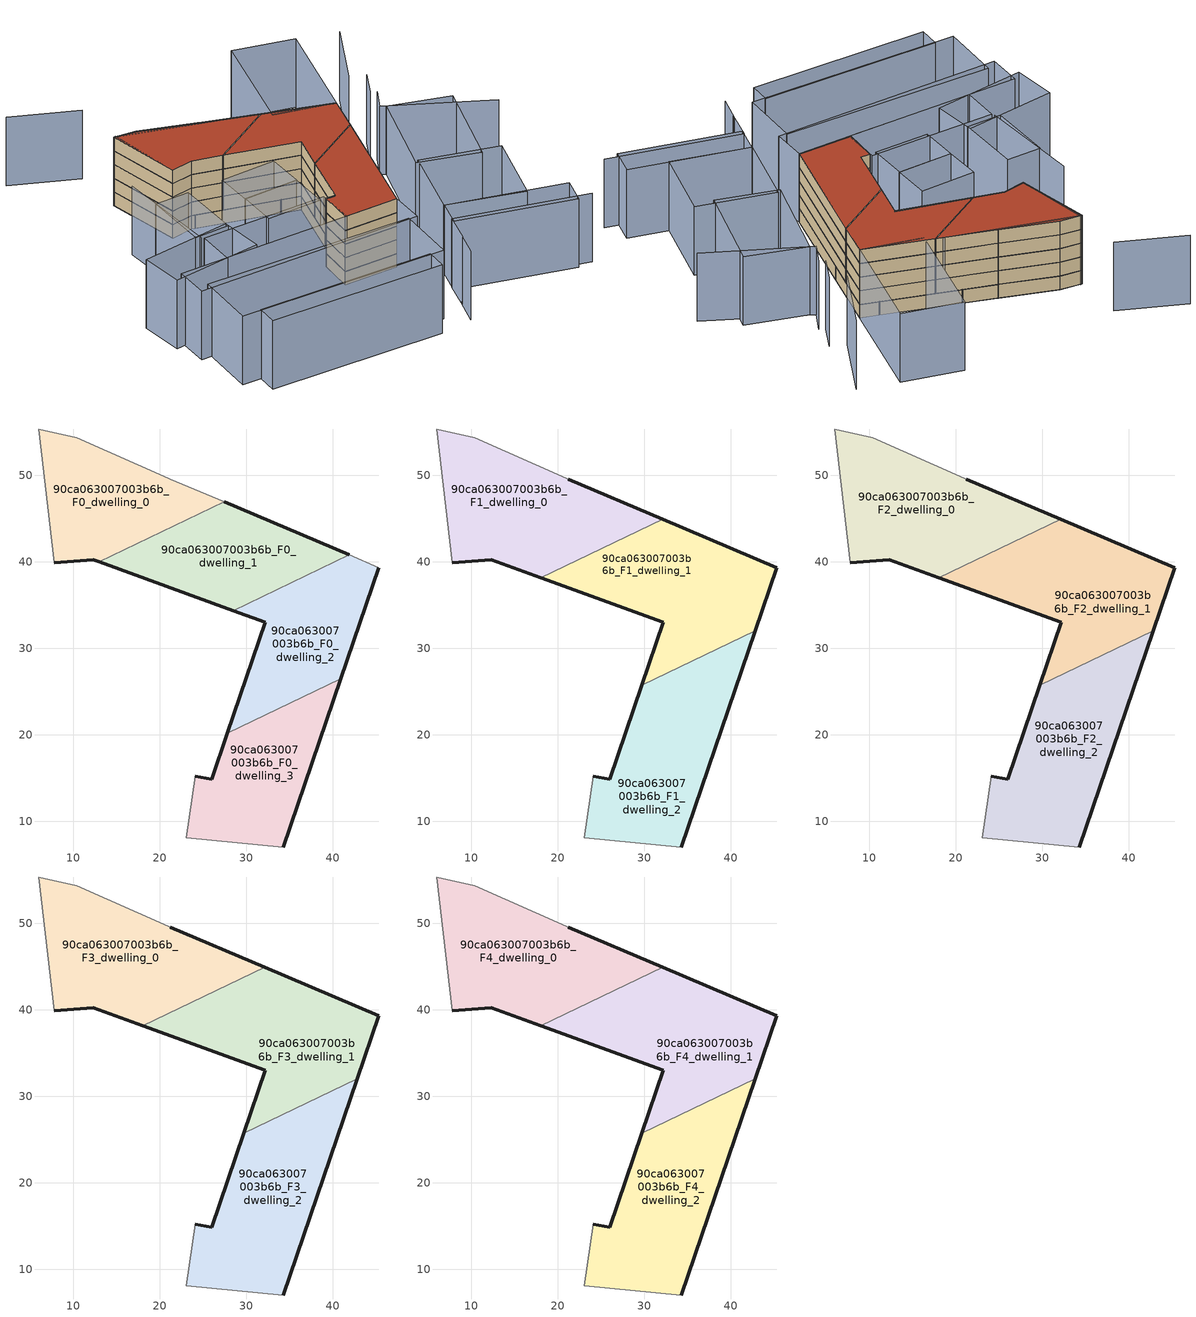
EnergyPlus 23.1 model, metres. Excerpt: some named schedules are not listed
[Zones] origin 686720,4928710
90ca063007003b6b_F0_dwelling_0
 floor ground (EU_floor_Construction): 27.45,46.93 21.25,49.56 21.02,49.67 10.44,54.35 6,55.35 7.79,39.9 12.33,40.24 12.99,40 z0
 wall outside (EU_wall_Construction): 12.99,40 12.33,40.24 7.79,39.9 z0:3
 wall adiabatic (EU_wall_Construction): 7.79,39.9 6,55.35 10.44,54.35 21.02,49.67 21.25,49.56 27.45,46.93 z0:3
 wall to 90ca063007003b6b_F0_dwelling_1 (EU_wall_Construction): 27.45,46.93 12.99,40 z0:3
90ca063007003b6b_F0_dwelling_1
 floor ground (EU_floor_Construction): 41.92,40.79 27.45,46.93 12.99,40 28.5,34.36 z0
 wall outside (EU_wall_Construction): 28.5,34.36 12.99,40 / 27.45,46.93 41.92,40.79 z0:3
 wall to 90ca063007003b6b_F0_dwelling_2 (EU_wall_Construction): 41.92,40.79 28.5,34.36 z0:3
90ca063007003b6b_F0_dwelling_2
 floor ground (EU_floor_Construction): 40.95,26.47 45.35,39.33 41.92,40.79 28.5,34.36 32.21,33.01 27.84,20.2 z0
 wall outside (EU_wall_Construction): 45.35,39.33 40.95,26.47 / 27.84,20.2 32.21,33.01 28.5,34.36 z0:3
 wall adiabatic (EU_wall_Construction): 41.92,40.79 45.35,39.33 z0:3
 wall to 90ca063007003b6b_F0_dwelling_3 (EU_wall_Construction): 40.95,26.47 27.84,20.2 z0:3
90ca063007003b6b_F0_dwelling_3
 floor ground (EU_floor_Construction): 34.29,7.03 40.95,26.47 27.84,20.2 26.03,14.89 24.1,15.18 23.05,8.12 z0
 wall outside (EU_wall_Construction): 40.95,26.47 34.29,7.03 / 24.1,15.18 26.03,14.89 27.84,20.2 z0:3
 wall adiabatic (EU_wall_Construction): 34.29,7.03 23.05,8.12 24.1,15.18 z0:3
90ca063007003b6b_F1_dwelling_0
 floor to 90ca063007003b6b_F0_dwelling_0 (EU_floor_Construction): 27.45,46.93 21.25,49.56 21.02,49.67 10.44,54.35 6,55.35 7.79,39.9 12.33,40.24 12.99,40 z3
 floor to 90ca063007003b6b_F0_dwelling_1 (EU_floor_Construction): 32.16,44.93 27.45,46.93 12.99,40 18.03,38.17 z3
 wall outside (EU_wall_Construction): 21.25,49.56 32.16,44.93 / 18.04,38.17 12.33,40.24 7.79,39.9 z3:6
 wall adiabatic (EU_wall_Construction): 7.79,39.9 6,55.35 10.44,54.35 21.02,49.67 21.25,49.56 z3:6
 wall to 90ca063007003b6b_F1_dwelling_1 (EU_wall_Construction): 32.16,44.93 18.03,38.17 z3:6
90ca063007003b6b_F1_dwelling_1
 floor to 90ca063007003b6b_F0_dwelling_1 (EU_floor_Construction): 41.92,40.79 32.16,44.93 18.03,38.17 28.5,34.36 z3
 floor to 90ca063007003b6b_F0_dwelling_2 (EU_floor_Construction): 42.84,32.01 45.35,39.33 41.92,40.79 28.5,34.36 32.21,33.01 29.73,25.73 z3
 wall outside (EU_wall_Construction): 29.73,25.73 32.21,33.01 18.04,38.17 / 32.16,44.93 45.35,39.33 42.84,32.01 z3:6
 wall to 90ca063007003b6b_F1_dwelling_2 (EU_wall_Construction): 42.84,32.01 29.73,25.73 z3:6
90ca063007003b6b_F1_dwelling_2
 floor to 90ca063007003b6b_F0_dwelling_2 (EU_floor_Construction): 40.95,26.47 42.84,32.01 37.57,29.49 31.68,22.03 z3; 31.68,22.03 37.57,29.49 29.73,25.73 27.84,20.2 z3
 floor to 90ca063007003b6b_F0_dwelling_3 (EU_floor_Construction): 34.29,7.03 40.95,26.47 31.68,22.03 26.03,14.89 24.1,15.18 23.05,8.12 z3; 26.03,14.89 31.68,22.03 27.84,20.2 z3
 wall outside (EU_wall_Construction): 42.84,32.01 34.29,7.03 / 24.1,15.18 26.03,14.89 29.73,25.73 z3:6
 wall adiabatic (EU_wall_Construction): 34.29,7.03 23.05,8.12 24.1,15.18 z3:6
90ca063007003b6b_F2_dwelling_0
 floor to 90ca063007003b6b_F1_dwelling_0 (EU_floor_Construction): 32.16,44.93 21.25,49.56 21.02,49.67 10.44,54.35 6,55.35 7.79,39.9 12.33,40.24 18.03,38.17 z6
 wall outside (EU_wall_Construction): 21.25,49.56 32.16,44.93 / 18.04,38.17 12.33,40.24 7.79,39.9 z6:9
 wall adiabatic (EU_wall_Construction): 7.79,39.9 6,55.35 10.44,54.35 21.02,49.67 21.25,49.56 z6:9
 wall to 90ca063007003b6b_F2_dwelling_1 (EU_wall_Construction): 32.16,44.93 18.03,38.17 z6:9
90ca063007003b6b_F2_dwelling_1
 floor to 90ca063007003b6b_F1_dwelling_1 (EU_floor_Construction): 42.84,32.01 45.35,39.33 32.16,44.93 18.03,38.17 32.21,33.01 29.73,25.73 z6
 wall outside (EU_wall_Construction): 29.73,25.73 32.21,33.01 18.04,38.17 / 32.16,44.93 45.35,39.33 42.84,32.01 z6:9
 wall to 90ca063007003b6b_F2_dwelling_2 (EU_wall_Construction): 42.84,32.01 29.73,25.73 z6:9
90ca063007003b6b_F2_dwelling_2
 floor to 90ca063007003b6b_F1_dwelling_2 (EU_floor_Construction): 34.29,7.03 42.84,32.01 29.73,25.73 26.03,14.89 24.1,15.18 23.05,8.12 z6
 wall outside (EU_wall_Construction): 42.84,32.01 34.29,7.03 / 24.1,15.18 26.03,14.89 29.73,25.73 z6:9
 wall adiabatic (EU_wall_Construction): 34.29,7.03 23.05,8.12 24.1,15.18 z6:9
90ca063007003b6b_F3_dwelling_0
 floor to 90ca063007003b6b_F2_dwelling_0 (EU_floor_Construction): 32.16,44.93 21.25,49.56 21.02,49.67 10.44,54.35 6,55.35 7.79,39.9 12.33,40.24 18.03,38.17 z9
 wall outside (EU_wall_Construction): 21.25,49.56 32.16,44.93 / 18.04,38.17 12.33,40.24 7.79,39.9 z9:12
 wall adiabatic (EU_wall_Construction): 7.79,39.9 6,55.35 10.44,54.35 21.02,49.67 21.25,49.56 z9:12
 wall to 90ca063007003b6b_F3_dwelling_1 (EU_wall_Construction): 32.16,44.93 18.03,38.17 z9:12
90ca063007003b6b_F3_dwelling_1
 floor to 90ca063007003b6b_F2_dwelling_1 (EU_floor_Construction): 42.84,32.01 45.35,39.33 32.16,44.93 18.03,38.17 32.21,33.01 29.73,25.73 z9
 wall outside (EU_wall_Construction): 29.73,25.73 32.21,33.01 18.04,38.17 / 32.16,44.93 45.35,39.33 42.84,32.01 z9:12
 wall to 90ca063007003b6b_F3_dwelling_2 (EU_wall_Construction): 42.84,32.01 29.73,25.73 z9:12
90ca063007003b6b_F3_dwelling_2
 floor to 90ca063007003b6b_F2_dwelling_2 (EU_floor_Construction): 34.29,7.03 42.84,32.01 29.73,25.73 26.03,14.89 24.1,15.18 23.05,8.12 z9
 wall outside (EU_wall_Construction): 42.84,32.01 34.29,7.03 / 24.1,15.18 26.03,14.89 29.73,25.73 z9:12
 wall adiabatic (EU_wall_Construction): 34.29,7.03 23.05,8.12 24.1,15.18 z9:12
90ca063007003b6b_F4_dwelling_0
 floor to 90ca063007003b6b_F3_dwelling_0 (EU_floor_Construction): 32.16,44.93 21.25,49.56 21.02,49.67 10.44,54.35 6,55.35 7.79,39.9 12.33,40.24 18.03,38.17 z12
 wall outside (EU_wall_Construction): 21.25,49.56 32.16,44.93 / 18.04,38.17 12.33,40.24 7.79,39.9 z12:15
 wall adiabatic (EU_wall_Construction): 7.79,39.9 6,55.35 10.44,54.35 21.02,49.67 21.25,49.56 z12:15
 wall to 90ca063007003b6b_F4_dwelling_1 (EU_wall_Construction): 32.16,44.93 18.03,38.17 z12:15
 roof outside (EU_roof_Construction): 32.16,44.93 18.04,38.17 12.33,40.24 7.79,39.9 6,55.35 10.44,54.35 21.02,49.67 21.25,49.56 z15
90ca063007003b6b_F4_dwelling_1
 floor to 90ca063007003b6b_F3_dwelling_1 (EU_floor_Construction): 42.84,32.01 45.35,39.33 32.16,44.93 18.03,38.17 32.21,33.01 29.73,25.73 z12
 wall outside (EU_wall_Construction): 29.73,25.73 32.21,33.01 18.04,38.17 / 32.16,44.93 45.35,39.33 42.84,32.01 z12:15
 wall to 90ca063007003b6b_F4_dwelling_2 (EU_wall_Construction): 42.84,32.01 29.73,25.73 z12:15
 roof outside (EU_roof_Construction): 45.35,39.33 42.84,32.01 29.73,25.73 32.21,33.01 18.04,38.17 32.16,44.93 z15
90ca063007003b6b_F4_dwelling_2
 floor to 90ca063007003b6b_F3_dwelling_2 (EU_floor_Construction): 34.29,7.03 42.84,32.01 29.73,25.73 26.03,14.89 24.1,15.18 23.05,8.12 z12
 wall outside (EU_wall_Construction): 42.84,32.01 34.29,7.03 / 24.1,15.18 26.03,14.89 29.73,25.73 z12:15
 wall adiabatic (EU_wall_Construction): 34.29,7.03 23.05,8.12 24.1,15.18 z12:15
 roof outside (EU_roof_Construction): 42.84,32.01 34.29,7.03 23.05,8.12 24.1,15.18 26.03,14.89 29.73,25.73 z15
shading: 34.19,-15.15 36.12,-10.02 / 35.98,-10.42 38.13,-4.4 / 38.13,-4.4 63.66,-13.51 / 69.49,21.83 50.89,33.42 / 50.89,33.42 53.55,37.68 / 52.44,38.36 55.47,43.21 / 52.6,44.93 60.46,57.63 / -1.42,40.18 -2,18.85 / 6.42,55.39 7.79,39.9 / 30.71,45.55 6,55.35 / 7.06,65.98 -5.47,72.74 / 39.77,0.01 62.51,-8.19 / 62.51,-8.19 60.6,-13.49 / 60.6,-13.49 37.86,-5.29 / 37.86,-5.29 39.77,0.01 / 27.28,-15.51 -8.82,-11.18 / -8.82,-11.18 -8.31,-6.9 / -8.31,-6.9 27.8,-11.23 / 27.8,-11.23 27.28,-15.51 / 30.48,-11.86 -12.27,-6.64 / -12.27,-6.64 -10.75,5.77 / -10.75,5.77 32,0.55 / 32,0.55 30.48,-11.86 / -12.36,11.55 34.29,7.03 / 34.29,7.03 33.62,0.07 / 33.62,0.07 -13.03,4.59 / -13.03,4.59 -12.36,11.55 / 23.41,8.09 -2.49,10.59 / -2.49,10.59 -1.74,18.38 / -1.74,18.38 24.17,15.87 / 24.17,15.87 23.41,8.09 / -14.6,19.19 4.31,19.73 / 4.31,19.73 4.57,10.77 / 4.57,10.77 -14.34,10.23 / -14.34,10.23 -14.6,19.19 / 54.76,-5.62 39.7,0.04 / 39.7,0.04 45.27,14.87 / 45.27,14.87 60.33,9.22 / 60.33,9.22 54.76,-5.62 / 63.66,28.03 56.21,9.67 / 56.21,9.67 44.42,14.45 / 44.42,14.45 51.87,32.81 / 51.87,32.81 63.66,28.03 / 52.67,60.87 45.35,39.33 / 45.35,39.33 33.53,43.35 / 33.53,43.35 40.85,64.89 / 40.85,64.89 52.67,60.87 / 12.29,24.16 23.54,23.25 / 23.54,23.25 22.9,15.37 / 22.9,15.37 11.65,16.28 / 11.65,16.28 12.29,24.16 / -1.79,32.75 5.38,32.19 / 5.38,32.19 4.34,18.93 / 4.34,18.93 -2.82,19.49 / -2.82,19.49 -1.79,32.75 / 12.29,24.1 12.86,31.71 / 12.86,31.71 24.18,30.85 / 24.18,30.85 23.61,23.25 / 23.61,23.25 12.29,24.1 z0:15
[Building]
EU S2 Campaign: North Axis=0; Terrain=City; Solar Distribution=FullExterior
[Site:Location]
Bologna: Latitude=44.5; Longitude=11.25; Time Zone=1; Elevation=37
[SizingPeriod:WeatherFileDays]
AnnualSizingPeriod: Begin Month=1; Begin Day of Month=1; End Month=12; End Day of Month=31; Day of Week for Start Day=Monday; Use Weather File Daylight Saving Period=No; Use Weather File Rain and Snow Indicators=No
[MATERIAL]
EU_InternalMass_Material: Roughness=MediumRough; Thickness=0.1; Conductivity=1; Density=1800; Specific Heat=900; Thermal Absorptance=0.9; Solar Absorptance=0.7; Visible Absorptance=0.7
[MATERIAL:NOMASS] Roughness=MediumRough; Thermal Absorptance=0.9; Solar Absorptance=0.7; Visible Absorptance=0.7
Name | Thermal Resistance
EU_wall_NoMass | 0.905828
EU_roof_NoMass | 0.37593
EU_floor_NoMass | 0.67114
[CONSTRUCTION]
EU_wall_Construction: EU_wall_NoMass
EU_roof_Construction: EU_roof_NoMass
EU_floor_Construction: EU_floor_NoMass
EU_InternalMass_Construction: EU_InternalMass_Material
[ZONE] Type=1; Multiplier=1; Ceiling Height=autocalculate; Floor Area=autocalculate; Part of Total Floor Area=Yes
Name | Volume
90ca063007003b6b_F0_dwelling_0 | 546.598
90ca063007003b6b_F1_dwelling_0 | 728.78
90ca063007003b6b_F2_dwelling_0; 90ca063007003b6b_F3_dwelling_0; 90ca063007003b6b_F4_dwelling_0 | 728.794
90ca063007003b6b_F0_dwelling_1 | 546.569
90ca063007003b6b_F1_dwelling_1 | 728.755
90ca063007003b6b_F2_dwelling_1; 90ca063007003b6b_F3_dwelling_1; 90ca063007003b6b_F4_dwelling_1 | 728.784
90ca063007003b6b_F0_dwelling_2 | 546.574
90ca063007003b6b_F1_dwelling_2 | 728.774
90ca063007003b6b_F2_dwelling_2; 90ca063007003b6b_F3_dwelling_2; 90ca063007003b6b_F4_dwelling_2 | 728.776
90ca063007003b6b_F0_dwelling_3 | 546.573
[INTERNALMASS] Construction=EU_InternalMass_Construction
Name | Zone or ZoneList | Surface Area
90ca063007003b6b_F0_dwelling_0_EU_InternalMass | 90ca063007003b6b_F0_dwelling_0 | 182.199
90ca063007003b6b_F0_dwelling_1_EU_InternalMass | 90ca063007003b6b_F0_dwelling_1 | 182.19
90ca063007003b6b_F0_dwelling_2_EU_InternalMass | 90ca063007003b6b_F0_dwelling_2 | 182.191
90ca063007003b6b_F0_dwelling_3_EU_InternalMass | 90ca063007003b6b_F0_dwelling_3 | 182.191
90ca063007003b6b_F1_dwelling_0_EU_InternalMass | 90ca063007003b6b_F1_dwelling_0 | 242.932
90ca063007003b6b_F1_dwelling_1_EU_InternalMass | 90ca063007003b6b_F1_dwelling_1 | 242.928
90ca063007003b6b_F1_dwelling_2_EU_InternalMass | 90ca063007003b6b_F1_dwelling_2 | 242.925
90ca063007003b6b_F2_dwelling_0_EU_InternalMass | 90ca063007003b6b_F2_dwelling_0 | 242.932
90ca063007003b6b_F2_dwelling_1_EU_InternalMass | 90ca063007003b6b_F2_dwelling_1 | 242.928
90ca063007003b6b_F2_dwelling_2_EU_InternalMass | 90ca063007003b6b_F2_dwelling_2 | 242.925
90ca063007003b6b_F3_dwelling_0_EU_InternalMass | 90ca063007003b6b_F3_dwelling_0 | 242.932
90ca063007003b6b_F3_dwelling_1_EU_InternalMass | 90ca063007003b6b_F3_dwelling_1 | 242.928
90ca063007003b6b_F3_dwelling_2_EU_InternalMass | 90ca063007003b6b_F3_dwelling_2 | 242.925
90ca063007003b6b_F4_dwelling_0_EU_InternalMass | 90ca063007003b6b_F4_dwelling_0 | 242.932
90ca063007003b6b_F4_dwelling_1_EU_InternalMass | 90ca063007003b6b_F4_dwelling_1 | 242.928
90ca063007003b6b_F4_dwelling_2_EU_InternalMass | 90ca063007003b6b_F4_dwelling_2 | 242.925
[OTHEREQUIPMENT] Fuel Type=Electricity; Design Level Calculation Method=Watts/Area; Power per Zone Floor Area=1; Fraction Latent=0; Fraction Radiant=0; Fraction Lost=0; Carbon Dioxide Generation Rate=0; EndUse Subcategory=EU_Step8_InternalGains
Name | Zone or ZoneList or Space or SpaceList | Schedule
EU_Step8_InternalGain_90ca063007003b6b_F0_dwelling_0_f000 | 90ca063007003b6b_F0_dwelling_0 | EU_Step8_GainSchedule_90ca063007003b6b_F0_dwelling_0_f000
EU_Step8_InternalGain_90ca063007003b6b_F0_dwelling_1_f000 | 90ca063007003b6b_F0_dwelling_1 | EU_Step8_GainSchedule_90ca063007003b6b_F0_dwelling_1_f000
EU_Step8_InternalGain_90ca063007003b6b_F0_dwelling_2_f000 | 90ca063007003b6b_F0_dwelling_2 | EU_Step8_GainSchedule_90ca063007003b6b_F0_dwelling_2_f000
EU_Step8_InternalGain_90ca063007003b6b_F0_dwelling_3_f000 | 90ca063007003b6b_F0_dwelling_3 | EU_Step8_GainSchedule_90ca063007003b6b_F0_dwelling_3_f000
EU_Step8_InternalGain_90ca063007003b6b_F1_dwelling_0_f000 | 90ca063007003b6b_F1_dwelling_0 | EU_Step8_GainSchedule_90ca063007003b6b_F1_dwelling_0_f000
EU_Step8_InternalGain_90ca063007003b6b_F1_dwelling_1_f000 | 90ca063007003b6b_F1_dwelling_1 | EU_Step8_GainSchedule_90ca063007003b6b_F1_dwelling_1_f000
EU_Step8_InternalGain_90ca063007003b6b_F1_dwelling_2_f000 | 90ca063007003b6b_F1_dwelling_2 | EU_Step8_GainSchedule_90ca063007003b6b_F1_dwelling_2_f000
EU_Step8_InternalGain_90ca063007003b6b_F2_dwelling_0_f000 | 90ca063007003b6b_F2_dwelling_0 | EU_Step8_GainSchedule_90ca063007003b6b_F2_dwelling_0_f000
EU_Step8_InternalGain_90ca063007003b6b_F2_dwelling_1_f000 | 90ca063007003b6b_F2_dwelling_1 | EU_Step8_GainSchedule_90ca063007003b6b_F2_dwelling_1_f000
EU_Step8_InternalGain_90ca063007003b6b_F2_dwelling_2_f000 | 90ca063007003b6b_F2_dwelling_2 | EU_Step8_GainSchedule_90ca063007003b6b_F2_dwelling_2_f000
EU_Step8_InternalGain_90ca063007003b6b_F3_dwelling_0_f000 | 90ca063007003b6b_F3_dwelling_0 | EU_Step8_GainSchedule_90ca063007003b6b_F3_dwelling_0_f000
EU_Step8_InternalGain_90ca063007003b6b_F3_dwelling_1_f000 | 90ca063007003b6b_F3_dwelling_1 | EU_Step8_GainSchedule_90ca063007003b6b_F3_dwelling_1_f000
EU_Step8_InternalGain_90ca063007003b6b_F3_dwelling_2_f000 | 90ca063007003b6b_F3_dwelling_2 | EU_Step8_GainSchedule_90ca063007003b6b_F3_dwelling_2_f000
EU_Step8_InternalGain_90ca063007003b6b_F4_dwelling_0_f000 | 90ca063007003b6b_F4_dwelling_0 | EU_Step8_GainSchedule_90ca063007003b6b_F4_dwelling_0_f000
EU_Step8_InternalGain_90ca063007003b6b_F4_dwelling_1_f000 | 90ca063007003b6b_F4_dwelling_1 | EU_Step8_GainSchedule_90ca063007003b6b_F4_dwelling_1_f000
EU_Step8_InternalGain_90ca063007003b6b_F4_dwelling_2_f000 | 90ca063007003b6b_F4_dwelling_2 | EU_Step8_GainSchedule_90ca063007003b6b_F4_dwelling_2_f000
[ZONEVENTILATION:DESIGNFLOWRATE] Schedule=EU_AlwaysOn; Design Flow Rate Calculation Method=AirChanges/Hour; Air Changes per Hour=0.73129; Ventilation Type=Natural; Fan Pressure Rise=0; Fan Total Efficiency=1; Constant Term Coefficient=1; Temperature Term Coefficient=0; Velocity Term Coefficient=0; Velocity Squared Term Coefficient=0; Minimum Indoor Temperature=-100; Maximum Indoor Temperature=100; Delta Temperature=-100; Minimum Outdoor Temperature=-100; Maximum Outdoor Temperature=100; Maximum Wind Speed=40
Name | Zone or ZoneList or Space or SpaceList
EU_ConstantAir_90ca063007003b6b_F0_dwelling_0 | 90ca063007003b6b_F0_dwelling_0
EU_ConstantAir_90ca063007003b6b_F0_dwelling_1 | 90ca063007003b6b_F0_dwelling_1
EU_ConstantAir_90ca063007003b6b_F0_dwelling_2 | 90ca063007003b6b_F0_dwelling_2
EU_ConstantAir_90ca063007003b6b_F0_dwelling_3 | 90ca063007003b6b_F0_dwelling_3
EU_ConstantAir_90ca063007003b6b_F1_dwelling_0 | 90ca063007003b6b_F1_dwelling_0
EU_ConstantAir_90ca063007003b6b_F1_dwelling_1 | 90ca063007003b6b_F1_dwelling_1
EU_ConstantAir_90ca063007003b6b_F1_dwelling_2 | 90ca063007003b6b_F1_dwelling_2
EU_ConstantAir_90ca063007003b6b_F2_dwelling_0 | 90ca063007003b6b_F2_dwelling_0
EU_ConstantAir_90ca063007003b6b_F2_dwelling_1 | 90ca063007003b6b_F2_dwelling_1
EU_ConstantAir_90ca063007003b6b_F2_dwelling_2 | 90ca063007003b6b_F2_dwelling_2
EU_ConstantAir_90ca063007003b6b_F3_dwelling_0 | 90ca063007003b6b_F3_dwelling_0
EU_ConstantAir_90ca063007003b6b_F3_dwelling_1 | 90ca063007003b6b_F3_dwelling_1
EU_ConstantAir_90ca063007003b6b_F3_dwelling_2 | 90ca063007003b6b_F3_dwelling_2
EU_ConstantAir_90ca063007003b6b_F4_dwelling_0 | 90ca063007003b6b_F4_dwelling_0
EU_ConstantAir_90ca063007003b6b_F4_dwelling_1 | 90ca063007003b6b_F4_dwelling_1
EU_ConstantAir_90ca063007003b6b_F4_dwelling_2 | 90ca063007003b6b_F4_dwelling_2
[HVACTEMPLATE:THERMOSTAT] Constant Heating Setpoint=20; Constant Cooling Setpoint=50
EU_HeatOnly_90ca063007003b6b_F0_dwelling_0; EU_HeatOnly_90ca063007003b6b_F0_dwelling_1; EU_HeatOnly_90ca063007003b6b_F0_dwelling_2; EU_HeatOnly_90ca063007003b6b_F0_dwelling_3; EU_HeatOnly_90ca063007003b6b_F1_dwelling_0; EU_HeatOnly_90ca063007003b6b_F1_dwelling_1; EU_HeatOnly_90ca063007003b6b_F1_dwelling_2; EU_HeatOnly_90ca063007003b6b_F2_dwelling_0; EU_HeatOnly_90ca063007003b6b_F2_dwelling_1; EU_HeatOnly_90ca063007003b6b_F2_dwelling_2; EU_HeatOnly_90ca063007003b6b_F3_dwelling_0; EU_HeatOnly_90ca063007003b6b_F3_dwelling_1; EU_HeatOnly_90ca063007003b6b_F3_dwelling_2; EU_HeatOnly_90ca063007003b6b_F4_dwelling_0; EU_HeatOnly_90ca063007003b6b_F4_dwelling_1; EU_HeatOnly_90ca063007003b6b_F4_dwelling_2
